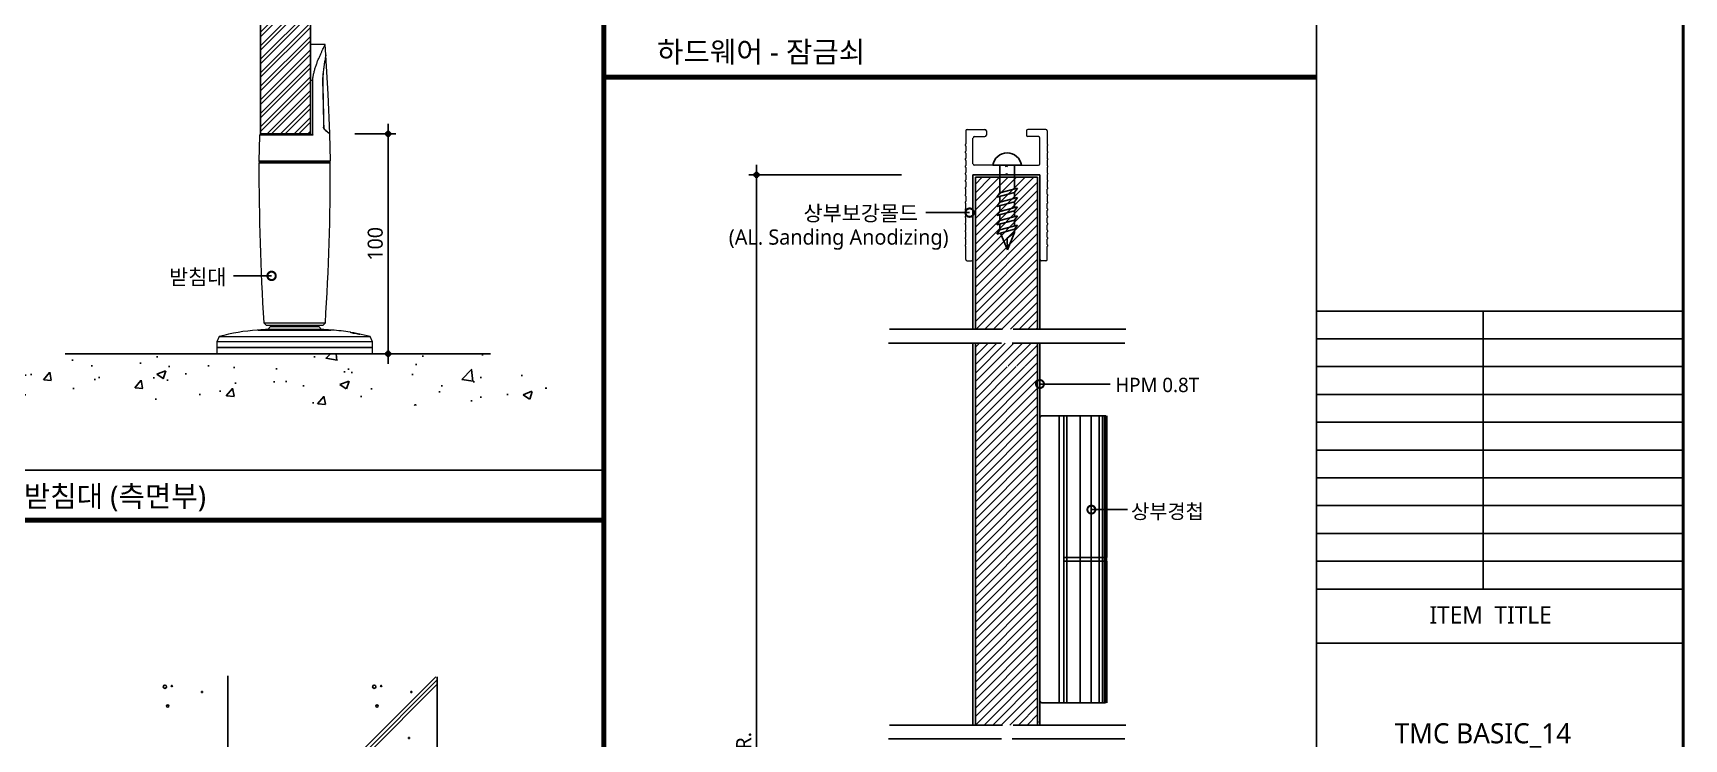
# Model space of a CAD drawing. Extents: x -256 to 8104, y -176 to 5714.
# Drawn here: x 4694 to 7984, y 2333 to 3740 of the extents above; entities that cross this region are included whole.
import ezdxf
from ezdxf.enums import TextEntityAlignment as Align

# ---------------------------------------------------------------- set-up
doc = ezdxf.new("R2010")
doc.units = 0
doc.header["$LTSCALE"] = 30
doc.linetypes.add('CEN', pattern=[62, 60, -1, 0, -1])
doc.linetypes.add('HIDDEN2', pattern=[4.7625, 3.175, -1.5875])
doc.layers.get('0').update_dxf_attribs({"linetype": 'CONTINUOUS'})
doc.layers.get('DEFPOINTS').update_dxf_attribs({"linetype": 'CONTINUOUS'})
for name, color, linetype in [('C', 2, 'CONTINUOUS'), ('curior-0Line', 252, 'CONTINUOUS'), ('DIM', 7, 'CONTINUOUS'), ('FIN', 5, 'CONTINUOUS'), ('HAT', 8, 'CONTINUOUS'), ('TIT', 3, 'CONTINUOUS'), ('기타', 1, 'CONTINUOUS'), ('문자', 3, 'CONTINUOUS'), ('부자재', 4, 'CONTINUOUS'), ('상부보강몰드', 4, 'HIDDEN2'), ('중심선', 1, 'CEN'), ('치수', 1, 'CONTINUOUS'), ('판넬', 2, 'CONTINUOUS'), ('해치', 8, 'CONTINUOUS')]:
    doc.layers.add(name, color=color, linetype=linetype)
doc.styles.add('돋움', font='malgun.ttf')
doc.dimstyles.new('10', dxfattribs={"dimscale": 10, "dimtxt": 3, "dimasz": 1, "dimexe": 1.5, "dimexo": 2, "dimgap": 1, "dimtad": 1, "dimdec": 0, "dimlunit": 6, "dimtxsty": '돋움', "dimblk": 'DIMDOT', "dimcen": -1, "dimdle": 1.5, "dimclrt": 3, "dimazin": 3, "dimtfac": 1, "dimtdec": 0, "dimtix": 1, "dimtmove": 2, "dimatfit": 3, "dimldrblk": 'DIMDOT', "dimarcsym": 0})
pattern_1 = [(45, (130955.914, 177.946), (-8.55643, 8.55643), [])]

# ---------------------------------------------------------------- blocks, each defined once
blk = doc.blocks.new('DIMDOT')
at = {"linetype": 'Continuous'}
blk.add_line((-2, 0), (2, 0), dxfattribs=at)
for radius in [0.5, 0.25]:
    blk.add_circle((0, 0), radius, dxfattribs=at)
blk = doc.blocks.new('*D385')
at = {"layer": 'DEFPOINTS', "color": 0}
for p in [(144918.1, 3671), (144609.4, 1367.7), (144918.1, 1367.7)]:
    blk.add_point(p, dxfattribs=at)
at = {"layer": 'DIM', "color": 0, "lineweight": -2, "ltscale": 10}
for p, q in [((144898.1, 3671), (144594.4, 3671)), ((144609.4, 3661), (144609.4, 1377.7)), ((144898.1, 1367.7), (144594.4, 1367.7))]:
    blk.add_line(p, q, dxfattribs=at)
at = {"layer": 'DIM', "color": 0, "lineweight": -2, "xscale": 10, "yscale": 10, "zscale": 10}
for p, rotation in [((144609.4, 3671), 90), ((144609.4, 1367.7), 270)]:
    blk.add_blockref('DIMDOT', p, dxfattribs=dict(at, rotation=rotation))
at = {"layer": 'DIM', "color": 3, "insert": (144584.1, 2519.4), "char_height": 30, "attachment_point": 5, "rotation": 90, "style": '돋움'}
blk.add_mtext('VAR.', dxfattribs=at)
blk = doc.blocks.new('A$C13EB2441')
for p, q in [((0.837, 7.375), (0.837, 14.115)), ((0.837, 6.74), (0.837, 0))]:
    blk.add_line(p, q)
blk = doc.blocks.new('_DOTSMALL')
at = {"color": 0, "linetype": 'ByBlock', "const_width": 0.5}
blk.add_lwpolyline([(-0.0625, 0, 1), (0.0625, 0, 1)], format="xyb", close=True, dxfattribs=at)
blk = doc.blocks.new('A$C63EC304E')
at = {"layer": '치수', "color": 1, "xscale": 2.5, "yscale": 2.5, "zscale": 2.5, "rotation": 234.3098741996962}
blk.add_blockref('_DOTSMALL', (0.31, 0.31), dxfattribs=at)
blk = doc.blocks.new('A$C2BC9653E')
at = {"layer": '치수', "xscale": 0.3333333333333333, "yscale": 0.3333333333333333, "zscale": 0.3333333333333333}
blk.add_blockref('A$C63EC304E', (0, 0), dxfattribs=at)
blk = doc.blocks.new('A$C7FC71301')
at = {"layer": '치수', "rotation": 180}
blk.add_blockref('A$C2BC9653E', (0.208, 0.208), dxfattribs=at)
blk = doc.blocks.new('A$C4A20372B')
at = {"layer": '치수'}
blk.add_blockref('A$C7FC71301', (0, 0), dxfattribs=at)
blk = doc.blocks.new('A$C566469F5')
at = {"layer": '치수'}
blk.add_blockref('A$C4A20372B', (0, 0), dxfattribs=at)
blk = doc.blocks.new('A$C7E317CD4')
at = {"layer": '해치', "xscale": 2, "yscale": 2, "zscale": 2}
blk.add_blockref('A$C566469F5', (0, 0), dxfattribs=at)
blk = doc.blocks.new('A$C601D7F27')
at = {"layer": '치수'}
blk.add_blockref('A$C7E317CD4', (0, 0), dxfattribs=at)
blk = doc.blocks.new('A$C38802C08')
at = {"layer": '치수'}
blk.add_blockref('A$C601D7F27', (0, 0), dxfattribs=at)
blk = doc.blocks.new('*D387')
at = {"layer": 'DEFPOINTS', "color": 0}
for p in [(143789.2, 3752.7), (143732.5, 3314.5), (143875.4, 3314.5)]:
    blk.add_point(p, dxfattribs=at)
at = {"layer": 'DIM', "color": 0, "lineweight": -2, "ltscale": 10}
for p, q in [((143809.2, 3752.7), (143890.4, 3752.7)), ((143875.4, 3742.7), (143875.4, 3324.5)), ((143752.5, 3314.5), (143890.4, 3314.5))]:
    blk.add_line(p, q, dxfattribs=at)
at = {"layer": 'DIM', "color": 0, "lineweight": -2, "xscale": 10, "yscale": 10, "zscale": 10}
for p, rotation in [((143875.4, 3752.7), 90), ((143875.4, 3314.5), 270)]:
    blk.add_blockref('DIMDOT', p, dxfattribs=dict(at, rotation=rotation))
at = {"layer": 'DIM', "color": 3, "insert": (143849.8, 3533.6), "char_height": 30, "attachment_point": 5, "rotation": 90, "style": '돋움'}
blk.add_mtext('100', dxfattribs=at)
blk = doc.blocks.new('BASIC_14', base_point=(138473.5, 213.7))
at = {"layer": 'HAT'}
h = blk.add_hatch(dxfattribs=at)
h.set_pattern_fill('ANSI32', color=256, scale=2, style=0)
h.set_pattern_definition([(45, (130174.84, -62.228), (-13.470384, 13.470384), []), (45, (130183.82, -62.228), (-13.470384, 13.470384), [])])
h.paths.add_polyline_path([(143621.3, 3752.6), (143720.8, 3752.6), (143720.8, 4067), (143621.3, 4067)])
at = {"layer": 'HAT', "transparency": 33554687}
h = blk.add_hatch(dxfattribs=at)
h.set_pattern_fill('ANSI31', color=256, scale=3.811219)
h.set_pattern_definition(pattern_1)
h.paths.add_polyline_path([(145099.4, 3363.3), (145120.5, 3363.3), (145169.5, 3363.3), (145169.5, 3666.3), (145045.6, 3666.3), (145045.6, 3363.3)])
at = {"layer": 'HAT'}
h = blk.add_hatch(dxfattribs=at)
h.set_pattern_fill('ANSI31', color=256, scale=3.811219, style=0)
h.set_pattern_definition(pattern_1)
edge = h.paths.add_edge_path()
edge.add_line((145169.5, 3289.2), (145112.9, 3289.2))
edge.add_arc((145110.9, 3289.2), 1.99, -54.3099, 0, ccw=False)
edge.add_arc((145110.9, 3289.2), 1.99, 125.6901, 305.6901, ccw=False)
edge.add_arc((145110.9, 3289.2), 1.99, 0, 125.6901, ccw=False)
edge.add_line((145112.9, 3289.2), (145169.5, 3289.2))
edge.add_line((145169.5, 3289.2), (145169.5, 3335.7))
edge.add_line((145169.5, 3335.7), (145159.7, 3335.7))
edge.add_spline(control_points=[(145157, 3328.2), (145157.9, 3330.7), (145158.8, 3333.2), (145159.7, 3335.7)], knot_values=[0, 0, 0, 0, 0.152076, 0.152076, 0.152076, 0.152076], degree=3, periodic=0)
edge.add_line((145159.7, 3335.7), (145107.5, 3335.7))
edge.add_line((145107.5, 3335.7), (145107.5, 2574.8))
edge.add_line((145107.5, 2574.8), (145161.6, 2574.8))
edge.add_spline(control_points=[(145161.6, 2574.8), (145164.6, 2583.1), (145167.5, 2590.6), (145169.5, 2594.2)], knot_values=[0.152076, 0.152076, 0.152076, 0.152076, 0.673721, 0.673721, 0.673721, 0.673721], degree=3, periodic=0)
edge.add_spline(control_points=[(145171.8, 2574.8), (145172.3, 2584.4), (145173.3, 2598.9), (145170.5, 2596.1), (145169.5, 2594.2)], knot_values=[0.673721, 0.673721, 0.673721, 0.673721, 1.332503, 1.60798, 1.60798, 1.60798, 1.60798], degree=3, periodic=0)
edge.add_line((145169.5, 2594.2), (145169.5, 3289.2))
h.paths.add_polyline_path([(145107.5, 3335.7), (145045.6, 3335.7), (145045.6, 2574.8), (145107.5, 2574.8)])
at = {"layer": '해치'}
h = blk.add_hatch(dxfattribs=at)
h.set_pattern_fill('AR-CONC', color=256, style=0)
h.set_pattern_definition([(50, (141713, 1777.76), (182.185, -15.939), [19.05, -209.55]), (355, (141713, 1777.76), (-35.243, 191.057), [15.24, -167.64]), (100.451, (141728.19, 1776.43), (146.943, 175.117), [16.19, -178.09]), (46.184, (141713, 1828.56), (271.079, -42.042), [28.575, -314.325]), (96.636, (141735.6, 1825.06), (237.404, 247.426), [24.285, -267.135]), (351.184, (141713, 1828.56), (237.405, 247.425), [22.86, -251.46]), (21, (141738.4, 1815.86), (151.615, -102.2655), [19.05, -209.55]), (326, (141738.4, 1815.86), (61.802, 184.188), [15.24, -167.64]), (71.4514, (141751.04, 1807.34), (213.416, 81.923), [16.19, -178.09]), (37.5, (141713.007, 1777.76), (3.0886, 84.555), [0, -165.608, 0, -170.18, 0, -168.275]), (7.5, (141713.01, 1777.76), (66.8197, 100.1806), [0, -97.028, 0, -161.798, 0, -64.135]), (327.5, (141656.365, 1777.76), (135.5906, -5.7287), [0, -63.5, 0, -198.12, 0, -262.89]), (317.5, (141630.96, 1777.76), (148.129, 25.4265), [0, -82.55, 0, -131.572, 0, -186.69])])
h.paths.add_polyline_path([(144192.6, 3211.5), (144192.6, 3314.5), (143142.4, 3314.5), (143142.4, 3211.5)])
at = {"color": 2}
blk.add_line((143231.7, 3314.5), (144079.4, 3314.5), dxfattribs=at)
at = {"color": 8}
blk.add_line((142920.2, 3083), (144305.4, 3083), dxfattribs=at)
blk.add_line((143973.4, 1893.9), (143973.4, 2670.7))
at = {"color": 2}
for points in [[(138472.8, 5752.1), (145725.1, 5752.1), (145725.1, 213.8), (138472.8, 213.8)], [(138472.8, 5752.1), (145725.1, 5752.1), (145725.1, 213.8), (138472.8, 213.8)], [(138472.8, 5752.1), (146454.7, 5752.1), (146454.7, 213.8), (138472.8, 213.8)]]:
    blk.add_lwpolyline(points, close=True, dxfattribs=at)
at = {"color": 8, "const_width": 10}
for points in [[(144305.4, 213.8), (144305.4, 5752.1)], [(144305.4, 3865.7), (145725.1, 3865.7)], [(138520.9, 2983), (144305.4, 2983)]]:
    blk.add_lwpolyline(points, dxfattribs=at)
at = {"layer": 'C'}
for p, q in [((145045.6, 3666.3), (145045.6, 3363.3)), ((145045.6, 3666.3), (145169.5, 3666.3)), ((145045.6, 3666.3), (145169.5, 3666.3)), ((145045.6, 3666.3), (145169.5, 3666.3)), ((145169.5, 3363.3), (145169.5, 3666.3)), ((145045.6, 3335.7), (145045.6, 2574.8)), ((145169.5, 2574.8), (145169.5, 3335.7))]:
    blk.add_line(p, q, dxfattribs=at)
at = {"layer": 'curior-0Line'}
for p, q in [((145725.1, 5752.1), (145725.1, 214.6)), ((145725.5, 3399.7), (146457.5, 3399.7)), ((146057.7, 3399.7), (146057.7, 2845.9)), ((145725.5, 3344.3), (146457.5, 3344.3)), ((145725.5, 3288.9), (146457.5, 3288.9)), ((145725.5, 3233.5), (146457.5, 3233.5)), ((145725.5, 3178.2), (146457.5, 3178.2)), ((145725.5, 3122.8), (146457.5, 3122.8)), ((145725.5, 3067.4), (146457.5, 3067.4)), ((145725.5, 3012), (146457.5, 3012)), ((145725.5, 2956.7), (146457.5, 2956.7)), ((145725.5, 2901.3), (146457.5, 2901.3)), ((145725.5, 2845.9), (146457.5, 2845.9))]:
    blk.add_line(p, q, dxfattribs=at)
for points in [[(146457.5, 5752.1), (145725.1, 5752.1), (145725.1, 213.8), (146457.5, 213.8)], [(145725.5, 2845.9), (146457.5, 2845.9), (146457.5, 2738.2), (145725.5, 2738.2)]]:
    blk.add_lwpolyline(points, close=True, dxfattribs=at)
at = {"layer": 'FIN', "color": 4, "linetype": 'Continuous', "lineweight": 15}
for p, q in [((143750.1, 3930.7), (143720.8, 3930.7)), ((143720.8, 3930.7), (143720.8, 3859)), ((143751.2, 3910.3), (143750.1, 3930.7)), ((143621.3, 3752.6), (143619, 3750.4)), ((143621.3, 3752.6), (143720.8, 3752.6)), ((143760.2, 3699.2), (143758.9, 3752.7)), ((143620.3, 3696.6), (143757.7, 3696.6)), ((143627.7, 3376.4), (143633, 3371)), ((143745, 3371), (143633, 3371)), ((143640.7, 3368.7), (143635.6, 3362.8)), ((143742.5, 3362.8), (143635.6, 3362.8)), ((143640.7, 3371), (143640.7, 3368.7)), ((143640.7, 3368.7), (143737.4, 3368.7)), ((143737.4, 3368.7), (143737.4, 3371)), ((143742.5, 3362.8), (143737.4, 3368.7)), ((143745, 3371), (143750.4, 3376.4)), ((143538.7, 3348.7), (143533.8, 3338.2)), ((143533.8, 3338.2), (143533.8, 3327.2)), ((143533.8, 3327.2), (143533.8, 3314.5)), ((143844.2, 3338.2), (143839.3, 3348.7)), ((143844.2, 3327.2), (143844.2, 3338.2)), ((143844.2, 3314.5), (143844.2, 3327.2)), ((143533.8, 3314.5), (143844.2, 3314.5))]:
    blk.add_line(p, q, dxfattribs=at)
at = {"layer": 'FIN', "linetype": 'Continuous', "lineweight": 15}
for p, q in [((143725, 3859), (143720.8, 3859)), ((143744.7, 3857.1), (143745, 3857.1)), ((143745.3, 3831.6), (143745.7, 3831.6)), ((143725.4, 3750.4), (143619, 3750.4)), ((143746.4, 3780.8), (143746.7, 3780.8)), ((143746.5, 3766), (143747, 3766)), ((143746.6, 3765.8), (143747, 3765.8)), ((143748.7, 3761.7), (143748.2, 3761.7)), ((143758.4, 3753.1), (143758.9, 3753.1)), ((143617.8, 3699.2), (143760.2, 3699.2)), ((143760.3, 3694.1), (143617.8, 3694.1)), ((143763.3, 3361.7), (143614.7, 3361.7)), ((143616.6, 3361.9), (143761.4, 3361.9)), ((143627.7, 3376.4), (143750.4, 3376.4)), ((143844.2, 3338.2), (143533.8, 3338.2)), ((143844.2, 3327.2), (143533.8, 3327.2)), ((143533.8, 3327.2), (143844.2, 3327.2)), ((143538.7, 3348.7), (143839.3, 3348.7)), ((143546.5, 3313.5), (143546.5, 3314.5)), ((143546.6, 3313.5), (143546.5, 3313.5)), ((143546.6, 3313.5), (143546.6, 3314.5)), ((143557.3, 3313.5), (143546.6, 3313.5)), ((143557.3, 3313.5), (143557.3, 3314.5)), ((143557.4, 3313.5), (143557.3, 3313.5)), ((143557.4, 3313.5), (143557.4, 3314.5)), ((143706.8, 3313.5), (143706.8, 3314.5)), ((143711.9, 3313.5), (143706.8, 3313.5)), ((143711.9, 3313.5), (143711.9, 3314.5)), ((143719, 3313.5), (143719, 3314.5)), ((143719.1, 3313.5), (143719.1, 3314.5)), ((143719.3, 3313.5), (143719.3, 3314.5)), ((143719.8, 3313.5), (143719.8, 3314.5)), ((143722, 3313.5), (143719.8, 3313.5)), ((143722, 3313.5), (143722, 3314.5)), ((143722.8, 3313.5), (143722, 3313.5)), ((143722.8, 3313.5), (143722.8, 3314.5)), ((143723.5, 3313.5), (143722.8, 3313.5)), ((143723.5, 3313.5), (143723.5, 3314.5)), ((143723.8, 3313.5), (143723.5, 3313.5)), ((143723.8, 3313.5), (143723.8, 3314.5)), ((143723.9, 3313.5), (143723.8, 3313.5)), ((143724, 3313.5), (143724, 3314.5)), ((143725.6, 3313.5), (143725.6, 3314.5)), ((143727.5, 3313.5), (143727.5, 3314.5)), ((143727.5, 3313.5), (143727.5, 3314.5)), ((143728.2, 3313.5), (143727.6, 3313.5)), ((143728.2, 3313.5), (143728.2, 3314.5)), ((143728.5, 3313.5), (143728.2, 3313.5)), ((143728.5, 3313.5), (143728.5, 3314.5)), ((143729.3, 3313.5), (143728.5, 3313.5)), ((143729.3, 3313.5), (143729.3, 3314.5)), ((143818.6, 3313.5), (143818.6, 3314.5)), ((143820.4, 3313.5), (143820.4, 3314.5)), ((143824.2, 3313.5), (143824.2, 3314.5)), ((143828.1, 3313.5), (143828.1, 3314.5)), ((143829.8, 3313.5), (143829.8, 3314.5))]:
    blk.add_line(p, q, dxfattribs=at)
at = {"layer": 'FIN', "color": 4, "linetype": 'Continuous', "lineweight": 15, "flags": 128}
for points in [[(143759, 3753.2), (143755.7, 3831.5), (143751.3, 3909.8)], [(143619, 3750.4), (143618.9, 3748.7), (143617.8, 3699.2)]]:
    blk.add_lwpolyline(points, dxfattribs=at)
at = {"layer": 'FIN', "color": 4, "linetype": 'Continuous', "lineweight": 15}
for centre, radius, start, end in [((143620.4, 3699.2), 2.54, 179.2415, 270), ((143620.3, 3694.1), 2.54, 90, 179.3579), ((148658.9, 3691.7), 5041.1, 179.9718, 183.5859), ((138933.1, 3684.9), 4827.1, 356.3354, 0.1097), ((143757.7, 3699.2), 2.54, 270, 0.7585), ((143757.7, 3694.1), 2.54, 0.6421, 90), ((143640.7, 2981), 381.6, 93.8991, 105.5006), ((143616.8, 3360.3), 1.53, 94.7479, 116.6788), ((143640.7, 3072.4), 290.5, 91.0115, 94.7479), ((143737.4, 3072.4), 290.5, 85.2521, 88.9885), ((143761.3, 3360.3), 1.53, 63.3212, 85.2521), ((143737.4, 2981), 381.6, 80.5831, 86.1009), ((143737.4, 2981), 381.6, 74.4994, 78.127)]:
    blk.add_arc(centre, radius, start, end, dxfattribs=at)
at = {"layer": 'FIN', "linetype": 'Continuous', "lineweight": 15}
for points, knots in [([(143725, 3859), (143725.3, 3861.4), (143725.8, 3866.3), (143727.2, 3873.4), (143729, 3880.5), (143731.2, 3887.5), (143733.6, 3894.3), (143736.3, 3901), (143739, 3907.4), (143741.7, 3913.4), (143744.2, 3918.9), (143746.4, 3923.3), (143748.1, 3926.9), (143749.3, 3929.1), (143750, 3930.5), (143750, 3930.6), (143750.1, 3930.7)], [0, 0, 0, 0, 0.0728557, 0.145726, 0.2204904, 0.2952636, 0.3731809, 0.4510923, 0.5310454, 0.610964, 0.6872809, 0.764789, 0.8294418, 0.895744, 0.9479363, 1, 1, 1, 1]), ([(143751.3, 3910.3), (143751.3, 3910.3), (143751.3, 3910.5), (143751.1, 3909.5), (143750.8, 3907.7), (143750.3, 3905), (143749.6, 3901), (143748.7, 3895.9), (143747.8, 3890.5), (143746.7, 3883.3), (143745.7, 3875), (143744.9, 3865.5), (143744.8, 3859.9), (143744.7, 3857.1)], [0, 0, 0, 0, 0.009684, 0.084411, 0.139342, 0.19575, 0.292674, 0.392034, 0.480465, 0.568929, 0.750269, 0.874667, 1, 1, 1, 1]), ([(143751.3, 3909.8), (143751.3, 3909.7), (143751.3, 3909.5), (143751, 3908), (143750.6, 3905.8), (143750, 3902.6), (143749.3, 3898.4), (143748.5, 3894), (143747.6, 3887.8), (143746.4, 3879.4), (143745.4, 3868.6), (143745.1, 3860.9), (143745, 3857.1)], [0, 0, 0, 0, 0.065081, 0.114014, 0.164283, 0.248685, 0.335215, 0.413903, 0.492623, 0.653874, 0.825661, 1, 1, 1, 1]), ([(143725.4, 3750.4), (143725.4, 3751.2), (143725.4, 3769.6), (143725.2, 3805.8), (143725.1, 3841.3), (143725, 3859)], [0, 0, 0, 0, 0.020119, 0.51001, 1, 1, 1, 1]), ([(143744.7, 3857.1), (143745, 3846.8), (143745.5, 3826), (143746.1, 3795.6), (143746.5, 3775.5), (143746.6, 3766)], [0, 0, 0, 0, 0.338608, 0.686805, 1, 1, 1, 1]), ([(143745, 3857.1), (143745.1, 3852.8), (143745.3, 3846.5), (143745.5, 3838), (143745.6, 3833.8), (143745.7, 3831.6)], [0, 0, 0, 0, 0.499998, 0.749999, 1, 1, 1, 1]), ([(143745.7, 3831.6), (143745.8, 3827.4), (143746, 3818.9), (143746.3, 3802), (143746.6, 3789.2), (143746.7, 3780.8)], [0, 0, 0, 0, 0.250195, 0.500389, 1, 1, 1, 1]), ([(143748.6, 3761.2), (143748.3, 3761.6), (143747.6, 3762.2), (143746.9, 3763.8), (143746.7, 3765.1), (143746.6, 3765.8), (143746.6, 3766)], [0, 0, 0, 0, 0.3337457, 0.6692692, 0.9101086, 1, 1, 1, 1]), ([(143747, 3765.8), (143747, 3765.3), (143747.1, 3764.4), (143747.6, 3763.2), (143748.1, 3762.2), (143748.6, 3761.9), (143748.7, 3761.7)], [0, 0, 0, 0, 0.257997, 0.515126, 0.793816, 1, 1, 1, 1]), ([(143748.6, 3761.2), (143749.9, 3760.2), (143752.5, 3758.1), (143755.7, 3755.4), (143757.7, 3753.7), (143758.7, 3752.9), (143759.1, 3752.6), (143758.9, 3752.7), (143758.9, 3752.7)], [0, 0, 0, 0, 0.2109513, 0.4254062, 0.683951, 0.8181289, 0.9522979, 1, 1, 1, 1]), ([(143748.7, 3761.7), (143750.2, 3760.5), (143753.3, 3758), (143756.5, 3755.2), (143758.6, 3753.4), (143758.8, 3753.3), (143758.9, 3753.2)], [0, 0, 0, 0, 0.25138, 0.508909, 0.760628, 1, 1, 1, 1]), ([(143719.3, 3313.5), (143719.2, 3313.5), (143719.1, 3313.5), (143719.1, 3313.5), (143719.1, 3313.5)], [0, 0, 0, 0, 0.557964, 1, 1, 1, 1]), ([(143719.8, 3313.5), (143719.7, 3313.5), (143719.5, 3313.5), (143719.3, 3313.5), (143719.3, 3313.5)], [0, 0, 0, 0, 0.561741, 1, 1, 1, 1]), ([(143725.6, 3313.5), (143725.3, 3313.5), (143724.7, 3313.5), (143724.2, 3313.5), (143724, 3313.5)], [0, 0, 0, 0, 0.560188, 1, 1, 1, 1]), ([(143727.5, 3313.5), (143727.1, 3313.5), (143726.5, 3313.5), (143725.8, 3313.5), (143725.6, 3313.5)], [0, 0, 0, 0, 0.559958, 1, 1, 1, 1]), ([(143820.4, 3313.5), (143819.8, 3313.5), (143818.8, 3313.5), (143818.7, 3313.5), (143818.6, 3313.5)], [0, 0, 0, 0, 0.558554, 1, 1, 1, 1]), ([(143821.9, 3313.5), (143821.3, 3313.5), (143820.4, 3313.5), (143819.7, 3313.5), (143819.4, 3313.5)], [0, 0, 0, 0, 0.558511, 1, 1, 1, 1]), ([(143824.2, 3313.5), (143823.5, 3313.5), (143822.1, 3313.5), (143820.9, 3313.5), (143820.4, 3313.5)], [0, 0, 0, 0, 0.559859, 1, 1, 1, 1]), ([(143828.1, 3313.5), (143827.4, 3313.5), (143826.2, 3313.5), (143824.9, 3313.5), (143824.2, 3313.5)], [0, 0, 0, 0, 0.558977, 1, 1, 1, 1]), ([(143829.8, 3313.5), (143829.8, 3313.5), (143829.6, 3313.5), (143828.6, 3313.5), (143828.1, 3313.5)], [0, 0, 0, 0, 0.559094, 1, 1, 1, 1])]:
    blk.add_open_spline(points, degree=3, knots=knots, dxfattribs=at)
at = {"layer": 'FIN', "color": 4, "linetype": 'Continuous', "lineweight": 15}
for points, knots in [([(143720.8, 3859), (143720.8, 3852.8), (143720.8, 3840.7), (143720.8, 3822.9), (143720.8, 3805.3), (143720.8, 3787.7), (143720.8, 3769.9), (143720.8, 3758.3), (143720.8, 3752.6)], [0, 0, 0, 0, 0.175429, 0.342116, 0.500062, 0.672632, 0.839276, 1, 1, 1, 1]), ([(143799.8, 3357.4), (143799.8, 3357.5), (143799.7, 3357.5), (143799.9, 3357.4), (143800.1, 3357.4), (143800.2, 3357.4)], [0, 0, 0, 0, 0.110152, 0.664814, 1, 1, 1, 1]), ([(143800.2, 3357.4), (143800.4, 3357.3), (143800.8, 3357.3), (143801.6, 3357.1), (143802.4, 3357), (143803.2, 3356.9), (143803.6, 3356.8), (143803.7, 3356.8)], [0, 0, 0, 0, 0.2159727, 0.4318558, 0.6498983, 0.8698049, 1, 1, 1, 1]), ([(143806.7, 3356.1), (143806.1, 3356.2), (143805.1, 3356.4), (143804.1, 3356.6), (143803.7, 3356.7)], [0, 0, 0, 0, 0.585266, 1, 1, 1, 1]), ([(143803.7, 3356.7), (143803.7, 3356.6), (143803.7, 3356.6), (143803.7, 3356.4), (143803.7, 3356.4)], [0, 0, 0, 0, 0.495973, 1, 1, 1, 1]), ([(143803.7, 3356.4), (143804.1, 3356.3), (143805.1, 3356.1), (143806.1, 3355.9), (143806.7, 3355.8)], [0, 0, 0, 0, 0.405872, 1, 1, 1, 1]), ([(143818.9, 3353.5), (143816.8, 3354), (143812.7, 3354.9), (143808.6, 3355.7), (143806.7, 3356)], [0, 0, 0, 0, 0.528575, 1, 1, 1, 1]), ([(143806.7, 3355.8), (143806.7, 3355.8), (143806.7, 3355.9), (143806.7, 3355.9), (143806.7, 3355.9)], [0, 0, 0, 0, 0.517301, 1, 1, 1, 1]), ([(143806.7, 3355.9), (143808.6, 3355.6), (143812.7, 3354.8), (143816.8, 3353.9), (143818.9, 3353.5)], [0, 0, 0, 0, 0.470682, 1, 1, 1, 1]), ([(143818.9, 3353.5), (143818.9, 3353.5), (143818.9, 3353.5), (143818.9, 3353.5), (143818.9, 3353.5)], [0, 0, 0, 0, 0.529757, 1, 1, 1, 1])]:
    blk.add_open_spline(points, degree=3, knots=knots, dxfattribs=at)
at = {"layer": 'FIN', "linetype": 'Continuous', "lineweight": 15}
for points in [[(143720.8, 3752.6), (143725.4, 3750.4)], [(143746.7, 3780.8), (143747, 3766)], [(143747, 3766), (143747, 3765.8)], [(143719.7, 3313.5), (143719.5, 3313.5)]]:
    blk.add_open_spline(points, degree=1, dxfattribs=at)
at = {"layer": 'FIN', "color": 4, "linetype": 'Continuous', "lineweight": 15}
for points in [[(143800.2, 3357.4), (143799.9, 3357.4)], [(143803.7, 3356.7), (143806.9, 3356.1)], [(143806.7, 3356.2), (143806.9, 3356.2)]]:
    blk.add_open_spline(points, degree=1, dxfattribs=at)
at = {"layer": '기타', "color": 1}
for p, q in [((145094.6, 3634.9), (145094.6, 3690.1)), ((145123.2, 3642.5), (145123.2, 3690.1)), ((145088.2, 3626.6), (145123.2, 3635.9)), ((145094.5, 3634.9), (145088.2, 3626.6)), ((145094.5, 3634.9), (145129.5, 3644.2)), ((145094.5, 3616.5), (145129.5, 3625.8)), ((145094.6, 3616.6), (145094.6, 3628.3)), ((145129.5, 3644.2), (145123.2, 3635.9)), ((145123.2, 3624.2), (145123.2, 3635.9)), ((145129.5, 3625.8), (145123.3, 3617.5)), ((145088.3, 3608.2), (145123.3, 3617.5)), ((145094.5, 3616.5), (145088.3, 3608.2)), ((145088.3, 3589.9), (145123.3, 3599.2)), ((145094.6, 3598.2), (145088.3, 3589.9)), ((145094.6, 3598.2), (145094.6, 3609.9)), ((145094.6, 3598.2), (145129.5, 3607.5)), ((145094.6, 3579.9), (145094.6, 3591.6)), ((145094.6, 3579.9), (145129.6, 3589.2)), ((145123.2, 3605.8), (145123.2, 3617.5)), ((145123.2, 3587.5), (145123.2, 3599.2)), ((145129.5, 3607.5), (145123.3, 3599.2)), ((145129.6, 3589.2), (145123.4, 3580.8)), ((145088.4, 3571.5), (145123.4, 3580.8)), ((145094.6, 3579.9), (145088.4, 3571.5)), ((145088.4, 3553.2), (145123.4, 3562.5)), ((145094.6, 3561.5), (145088.4, 3553.2)), ((145094.6, 3561.5), (145094.6, 3573.2)), ((145094.6, 3561.5), (145129.6, 3570.8)), ((145095.4, 3555), (145109.9, 3521.4)), ((145123.2, 3556.2), (145109, 3544.9)), ((145109.9, 3521.4), (145123.2, 3556.2)), ((145123.2, 3569.1), (145123.2, 3580.8)), ((145123.2, 3556.2), (145123.2, 3562.4)), ((145129.6, 3570.8), (145123.4, 3562.5)), ((145109, 3544.9), (145109.9, 3521.4))]:
    blk.add_line(p, q, dxfattribs=at)
blk.add_arc((145108.9, 3685.9), 28.9, 8.3784, 171.6216, dxfattribs=at)
at = {"layer": '부자재'}
for p, q in [((145174.2, 3187.1), (145174.2, 2623)), ((145178.1, 3190.9), (145303.8, 3190.9)), ((145212.4, 3190.9), (145212.4, 2619.2)), ((145222, 3190.9), (145222, 2619.2)), ((145307.6, 3187.1), (145307.6, 2908.8)), ((145222, 2908.8), (145307.6, 2908.8)), ((145222, 2901.2), (145307.6, 2901.2)), ((145306.4, 2908.8), (145306.4, 2901.2)), ((145307.6, 2901.2), (145307.6, 2623)), ((145178.1, 2619.2), (145303.8, 2619.2))]:
    blk.add_line(p, q, dxfattribs=at)
for centre, start, end in [((145178.1, 3187.1), 90, 180), ((145303.8, 3187.1), 0, 90), ((145178.1, 2623), 180, 270), ((145303.8, 2623), 270, 0)]:
    blk.add_arc(centre, 3.81, start, end, dxfattribs=at)
at = {"layer": '상부보강몰드', "linetype": 'Continuous', "lineweight": 15}
for p, q in [((145026.6, 3758.6), (145026.6, 3732.7)), ((145029.4, 3761.5), (145064.7, 3761.5)), ((145067.5, 3758.6), (145067.5, 3750)), ((145147.6, 3758.6), (145147.6, 3750)), ((145185.7, 3761.5), (145150.4, 3761.5)), ((145188.5, 3758.6), (145188.5, 3732.7)), ((145026.6, 3728.4), (145026.6, 3718.4)), ((145026.6, 3728.4), (145026.6, 3718.4)), ((145040.8, 3692.9), (145040.8, 3744.3)), ((145043.7, 3747.2), (145064.7, 3747.2)), ((145171.4, 3747.2), (145150.4, 3747.2)), ((145174.2, 3692.9), (145174.2, 3744.3)), ((145188.5, 3728.4), (145188.5, 3718.4)), ((145188.5, 3728.4), (145188.5, 3718.4)), ((145026.6, 3714.1), (145026.6, 3704.1)), ((145026.6, 3714.1), (145026.6, 3704.1)), ((145026.6, 3699.8), (145026.6, 3689.8)), ((145026.6, 3699.8), (145026.6, 3689.8)), ((145026.6, 3685.5), (145026.6, 3675.6)), ((145026.6, 3685.5), (145026.6, 3675.6)), ((145105.2, 3690.1), (145043.7, 3690.1)), ((145107.5, 3687.2), (145105.2, 3690.1)), ((145109.9, 3690.1), (145107.5, 3687.2)), ((145109.9, 3690.1), (145171.4, 3690.1)), ((145188.5, 3714.1), (145188.5, 3704.1)), ((145188.5, 3714.1), (145188.5, 3704.1)), ((145188.5, 3699.8), (145188.5, 3689.8)), ((145188.5, 3699.8), (145188.5, 3689.8)), ((145188.5, 3685.5), (145188.5, 3675.6)), ((145188.5, 3685.5), (145188.5, 3675.6)), ((145026.6, 3671.2), (145026.6, 3661.3)), ((145026.6, 3671.2), (145026.6, 3661.3)), ((145026.6, 3656.9), (145026.6, 3647)), ((145026.6, 3656.9), (145026.6, 3647)), ((145040.8, 3671), (145040.8, 3502.4)), ((145040.8, 3671), (145105.2, 3671)), ((145105.2, 3671), (145107.5, 3673.9)), ((145107.5, 3673.9), (145109.9, 3671)), ((145174.2, 3671), (145109.9, 3671)), ((145174.2, 3671), (145174.2, 3502.4)), ((145188.5, 3671.2), (145188.5, 3661.3)), ((145188.5, 3671.2), (145188.5, 3661.3)), ((145188.5, 3656.9), (145188.5, 3647)), ((145188.5, 3656.9), (145188.5, 3647)), ((145026.6, 3632.7), (145026.6, 3642.6)), ((145026.6, 3628.3), (145026.6, 3618.4)), ((145188.5, 3632.7), (145188.5, 3642.6)), ((145188.5, 3628.3), (145188.5, 3618.4)), ((145026.6, 3604.1), (145026.6, 3614)), ((145026.6, 3589.8), (145026.6, 3599.7)), ((145188.5, 3604.1), (145188.5, 3614)), ((145188.5, 3589.8), (145188.5, 3599.7)), ((145026.6, 3575.5), (145026.6, 3585.4)), ((145026.6, 3561.2), (145026.6, 3571.1)), ((145026.6, 3546.9), (145026.6, 3556.9)), ((145188.5, 3575.5), (145188.5, 3585.4)), ((145188.5, 3561.2), (145188.5, 3571.1)), ((145188.5, 3546.9), (145188.5, 3556.9)), ((145026.6, 3532.6), (145026.6, 3542.6)), ((145026.6, 3502.4), (145026.6, 3528.3)), ((145188.5, 3532.6), (145188.5, 3542.6)), ((145188.5, 3502.4), (145188.5, 3528.3)), ((145029.4, 3499.5), (145038, 3499.5)), ((145185.7, 3499.5), (145177.1, 3499.5))]:
    blk.add_line(p, q, dxfattribs=at)
for centre, radius, start, end in [((145029.4, 3758.6), 2.86, 90, 180), ((145029.4, 3758.6), 2.86, 90, 180), ((145064.7, 3758.6), 2.86, 0, 90), ((145150.4, 3758.6), 2.86, 90, 180), ((145185.7, 3758.6), 2.86, 0, 90), ((145185.7, 3758.6), 2.86, 0, 90), ((145026.6, 3730.5), 1.43, 113.5782, 246.4218), ((145026.6, 3730.5), 1.43, 113.5782, 246.4218), ((145026.6, 3730.5), 1.43, 113.5782, 246.4218), ((145026.6, 3730.5), 1.43, 113.5782, 246.4218), ((145026.6, 3716.2), 1.43, 113.5782, 246.4218), ((145026.6, 3716.2), 1.43, 113.5782, 246.4218), ((145026.6, 3716.2), 1.43, 113.5782, 246.4218), ((145026.6, 3716.2), 1.43, 113.5782, 246.4218), ((145025.6, 3732.7), 0.953, 293.5782, 0), ((145025.6, 3732.7), 0.953, 293.5782, 0), ((145025.6, 3732.7), 0.953, 293.5782, 0), ((145025.6, 3732.7), 0.953, 293.5782, 0), ((145025.6, 3728.4), 0.953, 0, 66.4218), ((145025.6, 3728.4), 0.953, 0, 66.4218), ((145025.6, 3728.4), 0.953, 0, 66.4218), ((145025.6, 3728.4), 0.953, 0, 66.4218), ((145025.6, 3718.4), 0.953, 293.5782, 0), ((145025.6, 3718.4), 0.953, 293.5782, 0), ((145025.6, 3718.4), 0.953, 293.5782, 0), ((145025.6, 3718.4), 0.953, 293.5782, 0), ((145043.7, 3744.3), 2.86, 90, 180), ((145064.7, 3750), 2.86, 270, 0), ((145150.4, 3750), 2.86, 180, 270), ((145171.4, 3744.3), 2.86, 0, 90), ((145189.5, 3732.7), 0.953, 180, 246.4218), ((145189.5, 3732.7), 0.953, 180, 246.4218), ((145189.5, 3732.7), 0.953, 180, 246.4218), ((145189.5, 3732.7), 0.953, 180, 246.4218), ((145189.5, 3728.4), 0.953, 113.5782, 180), ((145189.5, 3728.4), 0.953, 113.5782, 180), ((145189.5, 3728.4), 0.953, 113.5782, 180), ((145189.5, 3728.4), 0.953, 113.5782, 180), ((145189.5, 3718.4), 0.953, 180, 246.4218), ((145189.5, 3718.4), 0.953, 180, 246.4218), ((145189.5, 3718.4), 0.953, 180, 246.4218), ((145189.5, 3718.4), 0.953, 180, 246.4218), ((145188.5, 3730.5), 1.43, 293.5782, 66.4218), ((145188.5, 3730.5), 1.43, 293.5782, 66.4218), ((145188.5, 3730.5), 1.43, 293.5782, 66.4218), ((145188.5, 3730.5), 1.43, 293.5782, 66.4218), ((145188.5, 3716.2), 1.43, 293.5782, 66.4218), ((145188.5, 3716.2), 1.43, 293.5782, 66.4218), ((145188.5, 3716.2), 1.43, 293.5782, 66.4218), ((145188.5, 3716.2), 1.43, 293.5782, 66.4218), ((145026.6, 3702), 1.43, 113.5782, 246.4218), ((145026.6, 3702), 1.43, 113.5782, 246.4218), ((145026.6, 3702), 1.43, 113.5782, 246.4218), ((145026.6, 3702), 1.43, 113.5782, 246.4218), ((145026.6, 3687.7), 1.43, 113.5782, 246.4218), ((145026.6, 3687.7), 1.43, 113.5782, 246.4218), ((145026.6, 3687.7), 1.43, 113.5782, 246.4218), ((145026.6, 3687.7), 1.43, 113.5782, 246.4218), ((145025.6, 3714.1), 0.953, 0, 66.4218), ((145025.6, 3714.1), 0.953, 0, 66.4218), ((145025.6, 3714.1), 0.953, 0, 66.4218), ((145025.6, 3714.1), 0.953, 0, 66.4218), ((145025.6, 3704.1), 0.953, 293.5782, 0), ((145025.6, 3704.1), 0.953, 293.5782, 0), ((145025.6, 3704.1), 0.953, 293.5782, 0), ((145025.6, 3704.1), 0.953, 293.5782, 0), ((145025.6, 3699.8), 0.953, 0, 66.4218), ((145025.6, 3699.8), 0.953, 0, 66.4218), ((145025.6, 3699.8), 0.953, 0, 66.4218), ((145025.6, 3699.8), 0.953, 0, 66.4218), ((145025.6, 3689.8), 0.953, 293.5782, 0), ((145025.6, 3689.8), 0.953, 293.5782, 0), ((145025.6, 3689.8), 0.953, 293.5782, 0), ((145025.6, 3689.8), 0.953, 293.5782, 0), ((145025.6, 3685.5), 0.953, 0, 66.4218), ((145025.6, 3685.5), 0.953, 0, 66.4218), ((145025.6, 3685.5), 0.953, 0, 66.4218), ((145025.6, 3685.5), 0.953, 0, 66.4218), ((145043.7, 3692.9), 2.86, 180, 270), ((145171.4, 3692.9), 2.86, 270, 0), ((145189.5, 3714.1), 0.953, 113.5782, 180), ((145189.5, 3714.1), 0.953, 113.5782, 180), ((145189.5, 3714.1), 0.953, 113.5782, 180), ((145189.5, 3714.1), 0.953, 113.5782, 180), ((145189.5, 3704.1), 0.953, 180, 246.4218), ((145189.5, 3704.1), 0.953, 180, 246.4218), ((145189.5, 3704.1), 0.953, 180, 246.4218), ((145189.5, 3704.1), 0.953, 180, 246.4218), ((145189.5, 3699.8), 0.953, 113.5782, 180), ((145189.5, 3699.8), 0.953, 113.5782, 180), ((145189.5, 3699.8), 0.953, 113.5782, 180), ((145189.5, 3699.8), 0.953, 113.5782, 180), ((145189.5, 3689.8), 0.953, 180, 246.4218), ((145189.5, 3689.8), 0.953, 180, 246.4218), ((145189.5, 3689.8), 0.953, 180, 246.4218), ((145189.5, 3689.8), 0.953, 180, 246.4218), ((145189.5, 3685.5), 0.953, 113.5782, 180), ((145189.5, 3685.5), 0.953, 113.5782, 180), ((145189.5, 3685.5), 0.953, 113.5782, 180), ((145189.5, 3685.5), 0.953, 113.5782, 180), ((145188.5, 3702), 1.43, 293.5782, 66.4218), ((145188.5, 3702), 1.43, 293.5782, 66.4218), ((145188.5, 3702), 1.43, 293.5782, 66.4218), ((145188.5, 3702), 1.43, 293.5782, 66.4218), ((145188.5, 3687.7), 1.43, 293.5782, 66.4218), ((145188.5, 3687.7), 1.43, 293.5782, 66.4218), ((145188.5, 3687.7), 1.43, 293.5782, 66.4218), ((145188.5, 3687.7), 1.43, 293.5782, 66.4218), ((145026.6, 3673.4), 1.43, 113.5782, 246.4218), ((145026.6, 3673.4), 1.43, 113.5782, 246.4218), ((145026.6, 3673.4), 1.43, 113.5782, 246.4218), ((145026.6, 3673.4), 1.43, 113.5782, 246.4218), ((145026.6, 3659.1), 1.43, 113.5782, 246.4218), ((145026.6, 3659.1), 1.43, 113.5782, 246.4218), ((145026.6, 3659.1), 1.43, 113.5782, 246.4218), ((145026.6, 3659.1), 1.43, 113.5782, 246.4218), ((145025.6, 3675.6), 0.953, 293.5782, 0), ((145025.6, 3675.6), 0.953, 293.5782, 0), ((145025.6, 3675.6), 0.953, 293.5782, 0), ((145025.6, 3675.6), 0.953, 293.5782, 0), ((145025.6, 3671.2), 0.953, 0, 66.4218), ((145025.6, 3671.2), 0.953, 0, 66.4218), ((145025.6, 3671.2), 0.953, 0, 66.4218), ((145025.6, 3671.2), 0.953, 0, 66.4218), ((145025.6, 3661.3), 0.953, 293.5782, 0), ((145025.6, 3661.3), 0.953, 293.5782, 0), ((145025.6, 3661.3), 0.953, 293.5782, 0), ((145025.6, 3661.3), 0.953, 293.5782, 0), ((145025.6, 3656.9), 0.953, 0, 66.4218), ((145025.6, 3656.9), 0.953, 0, 66.4218), ((145025.6, 3656.9), 0.953, 0, 66.4218), ((145025.6, 3656.9), 0.953, 0, 66.4218), ((145189.5, 3675.6), 0.953, 180, 246.4218), ((145189.5, 3675.6), 0.953, 180, 246.4218), ((145189.5, 3675.6), 0.953, 180, 246.4218), ((145189.5, 3675.6), 0.953, 180, 246.4218), ((145189.5, 3671.2), 0.953, 113.5782, 180), ((145189.5, 3671.2), 0.953, 113.5782, 180), ((145189.5, 3671.2), 0.953, 113.5782, 180), ((145189.5, 3671.2), 0.953, 113.5782, 180), ((145189.5, 3661.3), 0.953, 180, 246.4218), ((145189.5, 3661.3), 0.953, 180, 246.4218), ((145189.5, 3661.3), 0.953, 180, 246.4218), ((145189.5, 3661.3), 0.953, 180, 246.4218), ((145189.5, 3656.9), 0.953, 113.5782, 180), ((145189.5, 3656.9), 0.953, 113.5782, 180), ((145189.5, 3656.9), 0.953, 113.5782, 180), ((145189.5, 3656.9), 0.953, 113.5782, 180), ((145188.5, 3673.4), 1.43, 293.5782, 66.4218), ((145188.5, 3673.4), 1.43, 293.5782, 66.4218), ((145188.5, 3673.4), 1.43, 293.5782, 66.4218), ((145188.5, 3673.4), 1.43, 293.5782, 66.4218), ((145188.5, 3659.1), 1.43, 293.5782, 66.4218), ((145188.5, 3659.1), 1.43, 293.5782, 66.4218), ((145188.5, 3659.1), 1.43, 293.5782, 66.4218), ((145188.5, 3659.1), 1.43, 293.5782, 66.4218), ((145026.6, 3644.8), 1.43, 113.5782, 246.4218), ((145026.6, 3644.8), 1.43, 113.5782, 246.4218), ((145026.6, 3630.5), 1.43, 113.5782, 246.4218), ((145026.6, 3630.5), 1.43, 113.5782, 246.4218), ((145025.6, 3647), 0.953, 293.5782, 0), ((145025.6, 3647), 0.953, 293.5782, 0), ((145025.6, 3642.6), 0.953, 0, 66.4218), ((145025.6, 3642.6), 0.953, 0, 66.4218), ((145025.6, 3632.7), 0.953, 293.5782, 0), ((145025.6, 3632.7), 0.953, 293.5782, 0), ((145025.6, 3628.3), 0.953, 0, 66.4218), ((145025.6, 3628.3), 0.953, 0, 66.4218), ((145189.5, 3647), 0.953, 180, 246.4218), ((145189.5, 3647), 0.953, 180, 246.4218), ((145189.5, 3642.6), 0.953, 113.5782, 180), ((145189.5, 3642.6), 0.953, 113.5782, 180), ((145189.5, 3632.7), 0.953, 180, 246.4218), ((145189.5, 3632.7), 0.953, 180, 246.4218), ((145189.5, 3628.3), 0.953, 113.5782, 180), ((145189.5, 3628.3), 0.953, 113.5782, 180), ((145188.5, 3644.8), 1.43, 293.5782, 66.4218), ((145188.5, 3644.8), 1.43, 293.5782, 66.4218), ((145188.5, 3630.5), 1.43, 293.5782, 66.4218), ((145188.5, 3630.5), 1.43, 293.5782, 66.4218), ((145026.6, 3616.2), 1.43, 113.5782, 246.4218), ((145026.6, 3601.9), 1.43, 113.5782, 246.4218), ((145026.6, 3601.9), 1.43, 113.5782, 246.4218), ((145026.6, 3587.6), 1.43, 113.5782, 246.4218), ((145026.6, 3587.6), 1.43, 113.5782, 246.4218), ((145025.6, 3618.4), 0.953, 293.5782, 0), ((145025.6, 3614), 0.953, 0, 66.4218), ((145025.6, 3604.1), 0.953, 293.5782, 0), ((145025.6, 3604.1), 0.953, 293.5782, 0), ((145025.6, 3599.7), 0.953, 0, 66.4218), ((145025.6, 3599.7), 0.953, 0, 66.4218), ((145025.6, 3589.8), 0.953, 293.5782, 0), ((145025.6, 3589.8), 0.953, 293.5782, 0), ((145025.6, 3585.4), 0.953, 0, 66.4218), ((145025.6, 3585.4), 0.953, 0, 66.4218), ((145189.5, 3618.4), 0.953, 180, 246.4218), ((145189.5, 3614), 0.953, 113.5782, 180), ((145189.5, 3604.1), 0.953, 180, 246.4218), ((145189.5, 3604.1), 0.953, 180, 246.4218), ((145189.5, 3599.7), 0.953, 113.5782, 180), ((145189.5, 3599.7), 0.953, 113.5782, 180), ((145189.5, 3589.8), 0.953, 180, 246.4218), ((145189.5, 3589.8), 0.953, 180, 246.4218), ((145189.5, 3585.4), 0.953, 113.5782, 180), ((145189.5, 3585.4), 0.953, 113.5782, 180), ((145188.5, 3616.2), 1.43, 293.5782, 66.4218), ((145188.5, 3601.9), 1.43, 293.5782, 66.4218), ((145188.5, 3601.9), 1.43, 293.5782, 66.4218), ((145188.5, 3587.6), 1.43, 293.5782, 66.4218), ((145188.5, 3587.6), 1.43, 293.5782, 66.4218), ((145026.6, 3573.3), 1.43, 113.5782, 246.4218), ((145026.6, 3573.3), 1.43, 113.5782, 246.4218), ((145026.6, 3559), 1.43, 113.5782, 246.4218), ((145026.6, 3559), 1.43, 113.5782, 246.4218), ((145025.6, 3575.5), 0.953, 293.5782, 0), ((145025.6, 3575.5), 0.953, 293.5782, 0), ((145025.6, 3571.1), 0.953, 0, 66.4218), ((145025.6, 3571.1), 0.953, 0, 66.4218), ((145025.6, 3561.2), 0.953, 293.5782, 0), ((145025.6, 3561.2), 0.953, 293.5782, 0), ((145025.6, 3556.9), 0.953, 0, 66.4218), ((145025.6, 3556.9), 0.953, 0, 66.4218), ((145189.5, 3575.5), 0.953, 180, 246.4218), ((145189.5, 3575.5), 0.953, 180, 246.4218), ((145189.5, 3571.1), 0.953, 113.5782, 180), ((145189.5, 3571.1), 0.953, 113.5782, 180), ((145189.5, 3561.2), 0.953, 180, 246.4218), ((145189.5, 3561.2), 0.953, 180, 246.4218), ((145189.5, 3556.9), 0.953, 113.5782, 180), ((145189.5, 3556.9), 0.953, 113.5782, 180), ((145188.5, 3573.3), 1.43, 293.5782, 66.4218), ((145188.5, 3573.3), 1.43, 293.5782, 66.4218), ((145188.5, 3559), 1.43, 293.5782, 66.4218), ((145188.5, 3559), 1.43, 293.5782, 66.4218), ((145026.6, 3544.7), 1.43, 113.5782, 246.4218), ((145026.6, 3544.7), 1.43, 113.5782, 246.4218), ((145026.6, 3530.5), 1.43, 113.5782, 246.4218), ((145026.6, 3530.5), 1.43, 113.5782, 246.4218), ((145025.6, 3546.9), 0.953, 293.5782, 0), ((145025.6, 3546.9), 0.953, 293.5782, 0), ((145025.6, 3542.6), 0.953, 0, 66.4218), ((145025.6, 3542.6), 0.953, 0, 66.4218), ((145025.6, 3532.6), 0.953, 293.5782, 0), ((145025.6, 3532.6), 0.953, 293.5782, 0), ((145025.6, 3528.3), 0.953, 0, 66.4218), ((145025.6, 3528.3), 0.953, 0, 66.4218), ((145189.5, 3546.9), 0.953, 180, 246.4218), ((145189.5, 3546.9), 0.953, 180, 246.4218), ((145189.5, 3542.6), 0.953, 113.5782, 180), ((145189.5, 3542.6), 0.953, 113.5782, 180), ((145189.5, 3532.6), 0.953, 180, 246.4218), ((145189.5, 3532.6), 0.953, 180, 246.4218), ((145189.5, 3528.3), 0.953, 113.5782, 180), ((145189.5, 3528.3), 0.953, 113.5782, 180), ((145188.5, 3544.7), 1.43, 293.5782, 66.4218), ((145188.5, 3544.7), 1.43, 293.5782, 66.4218), ((145188.5, 3530.5), 1.43, 293.5782, 66.4218), ((145188.5, 3530.5), 1.43, 293.5782, 66.4218), ((145029.4, 3502.4), 2.86, 180, 270), ((145038, 3502.4), 2.86, 270, 0), ((145177.1, 3502.4), 2.86, 180, 270), ((145185.7, 3502.4), 2.86, 270, 0)]:
    blk.add_arc(centre, radius, start, end, dxfattribs=at)
at = {"layer": '중심선'}
blk.add_line((143555.7, 2673), (143555.7, 941.1), dxfattribs=at)
at = {"layer": '치수'}
for p, q in [((144947, 3595.8), (145034.1, 3595.8)), ((143567, 3469.8), (143643, 3469.8)), ((145173.3, 3254.3), (145314.4, 3254.3)), ((145275.7, 3004.2), (145348.6, 3004.2))]:
    blk.add_line(p, q, dxfattribs=at)
at = {"layer": '판넬', "color": 1}
for p, q in [((145137.5, 3690.1), (145080.4, 3690.1)), ((145040.8, 3671), (145040.8, 3363.3)), ((145040.8, 3671), (145174.2, 3671)), ((145174.2, 3363.3), (145174.2, 3671)), ((145040.8, 3335.7), (145040.8, 2574.8)), ((145174.2, 3335.7), (145174.2, 2574.8)), ((145040.8, 3304.9), (145040.8, 2618.9)), ((145174.2, 3304.9), (145174.2, 2618.9))]:
    blk.add_line(p, q, dxfattribs=at)
blk.add_lwpolyline([(143621.3, 3752.6), (143720.8, 3752.6), (143720.8, 4067), (143621.3, 4067)], close=True, dxfattribs=at)
at = {"layer": '해치', "color": 3}
blk.add_line((145040.8, 3671), (145174.2, 3671), dxfattribs=at)
blk.add_line((145040.8, 3671), (145174.2, 3671), dxfattribs=at)
at = {"layer": '해치'}
for p, q in [((145227.8, 2619.2), (145227.8, 3190.9)), ((145254.4, 2619.2), (145254.4, 3190.9)), ((145276.1, 2619.2), (145276.1, 3190.9)), ((145292, 2619.2), (145292, 3190.9)), ((145299.1, 2619.2), (145299.1, 3190.9)), ((145302.8, 2619.2), (145302.8, 3190.9)), ((145305.2, 2619.2), (145305.2, 3190.9)), ((145306.6, 2619.2), (145306.6, 3190.9)), ((145307.1, 2908.8), (145307.1, 3190.9)), ((145307.5, 2908.8), (145307.5, 3190.9)), ((145307.1, 2619.2), (145307.1, 2901.2)), ((145307.5, 2619.2), (145307.5, 2901.2)), ((143817.1, 2517.5), (143970.3, 2670.7)), ((143834.8, 2517.5), (143973.4, 2656.2))]:
    blk.add_line(p, q, dxfattribs=at)
at = {"layer": '해치', "color": 2}
blk.add_line((143826, 2517.5), (143973.4, 2665), dxfattribs=at)
at = {"layer": '해치'}
for centre, radius in [((143430.5, 2651.1), 3.36), ((143444.4, 2652.7), 1.12), ((143504.4, 2640.7), 1.12), ((143847.6, 2651.1), 3.36), ((143861.5, 2652.7), 1.12), ((143921.5, 2640.7), 1.12), ((143436.1, 2612.8), 2.24), ((143853.2, 2612.8), 2.24), ((143917, 2549), 1.12)]:
    blk.add_circle(centre, radius, dxfattribs=at)
at = {"xscale": 33.34816454184198, "yscale": 33.34816454184198, "zscale": 33.34816454184198, "rotation": 270}
for p in [(144874.6, 3391.2), (144872.7, 3363.6), (144874.6, 2602.7), (144872.7, 2575.1)]:
    blk.add_blockref('A$C13EB2441', p, dxfattribs=at)
at = {"layer": '해치', "yscale": 20, "zscale": 20}
for p, xscale in [((145038.3, 3591.6), -20), ((143638.9, 3465.6), 20)]:
    blk.add_blockref('A$C38802C08', p, dxfattribs=dict(at, xscale=xscale))
at = {"layer": '해치', "xscale": -19.0560940239097, "yscale": 19.0560940239097, "zscale": 19.0560940239097, "rotation": 180}
for p in [(145170.3, 3258.3), (145272.7, 3008.1)]:
    blk.add_blockref('A$C38802C08', p, dxfattribs=at)
at = {"layer": 'curior-0Line', "color": 8, "insert": (145950.5, 2811.7), "char_height": 34.554, "width": 397.448, "attachment_point": 1}
blk.add_mtext('{\\fMalgun Gothic|b0|i0|c129|p50;\\C0;ITEM  TITLE}', dxfattribs=at)
at = {"layer": 'curior-0Line', "color": 3, "insert": (145881.1, 2578.5), "char_height": 40, "width": 510.128, "attachment_point": 1}
blk.add_mtext('{\\f맑은 고딕;TMC BASIC_14}', dxfattribs=at)
at = {"layer": 'TIT', "style": '돋움'}
for s, p in [('하드웨어 - 잠금쇠', (144826.2, 3895.2)), ('받침대 (측면부)', (143512.5, 3009.8))]:
    blk.add_text(s, height=42, dxfattribs=at).set_placement(p, align=Align.RIGHT)
at = {"layer": '문자', "style": '돋움'}
for s, height, p in [('상부보강몰드', 30.34, (144817.4, 3594.9)), ('(AL. Sanding Anodizing)', 30.337, (144773.2, 3543)), ('받침대', 30.34, (143495.9, 3467.9)), ('상부경첩', 28.9, (145428.3, 3000.8))]:
    blk.add_text(s, height=height, dxfattribs=at).set_placement(p, align=Align.MIDDLE)
blk.add_text('HPM 0.8T', height=28.58, dxfattribs=at).set_placement((145324.6, 3238.2))
at = {"layer": 'DIM', "ltscale": 10}
dim = blk.add_linear_dim(base=(143875.4, 3314.5), p1=(143789.2, 3752.7), p2=(143732.5, 3314.5), angle=90, text='100', dimstyle='10', dxfattribs=at)
dim.commit()
dim.dimension.update_dxf_attribs({"geometry": '*D387', "text_midpoint": (143849.8, 3533.6)})
dim = blk.add_linear_dim(base=(144609.4, 1367.7), p1=(144918.1, 3671), p2=(144918.1, 1367.7), angle=90, text='VAR.', dimstyle='10', override={"dimtxsty": '돋움'}, dxfattribs=at)
dim.commit()
dim.dimension.update_dxf_attribs({"geometry": '*D385', "text_midpoint": (144584.1, 2519.4)})

msp = doc.modelspace()

# ---------------------------------------------------------------- block references
msp.add_blockref('BASIC_14', (0, 0))

doc.saveas('drawing.dxf')
